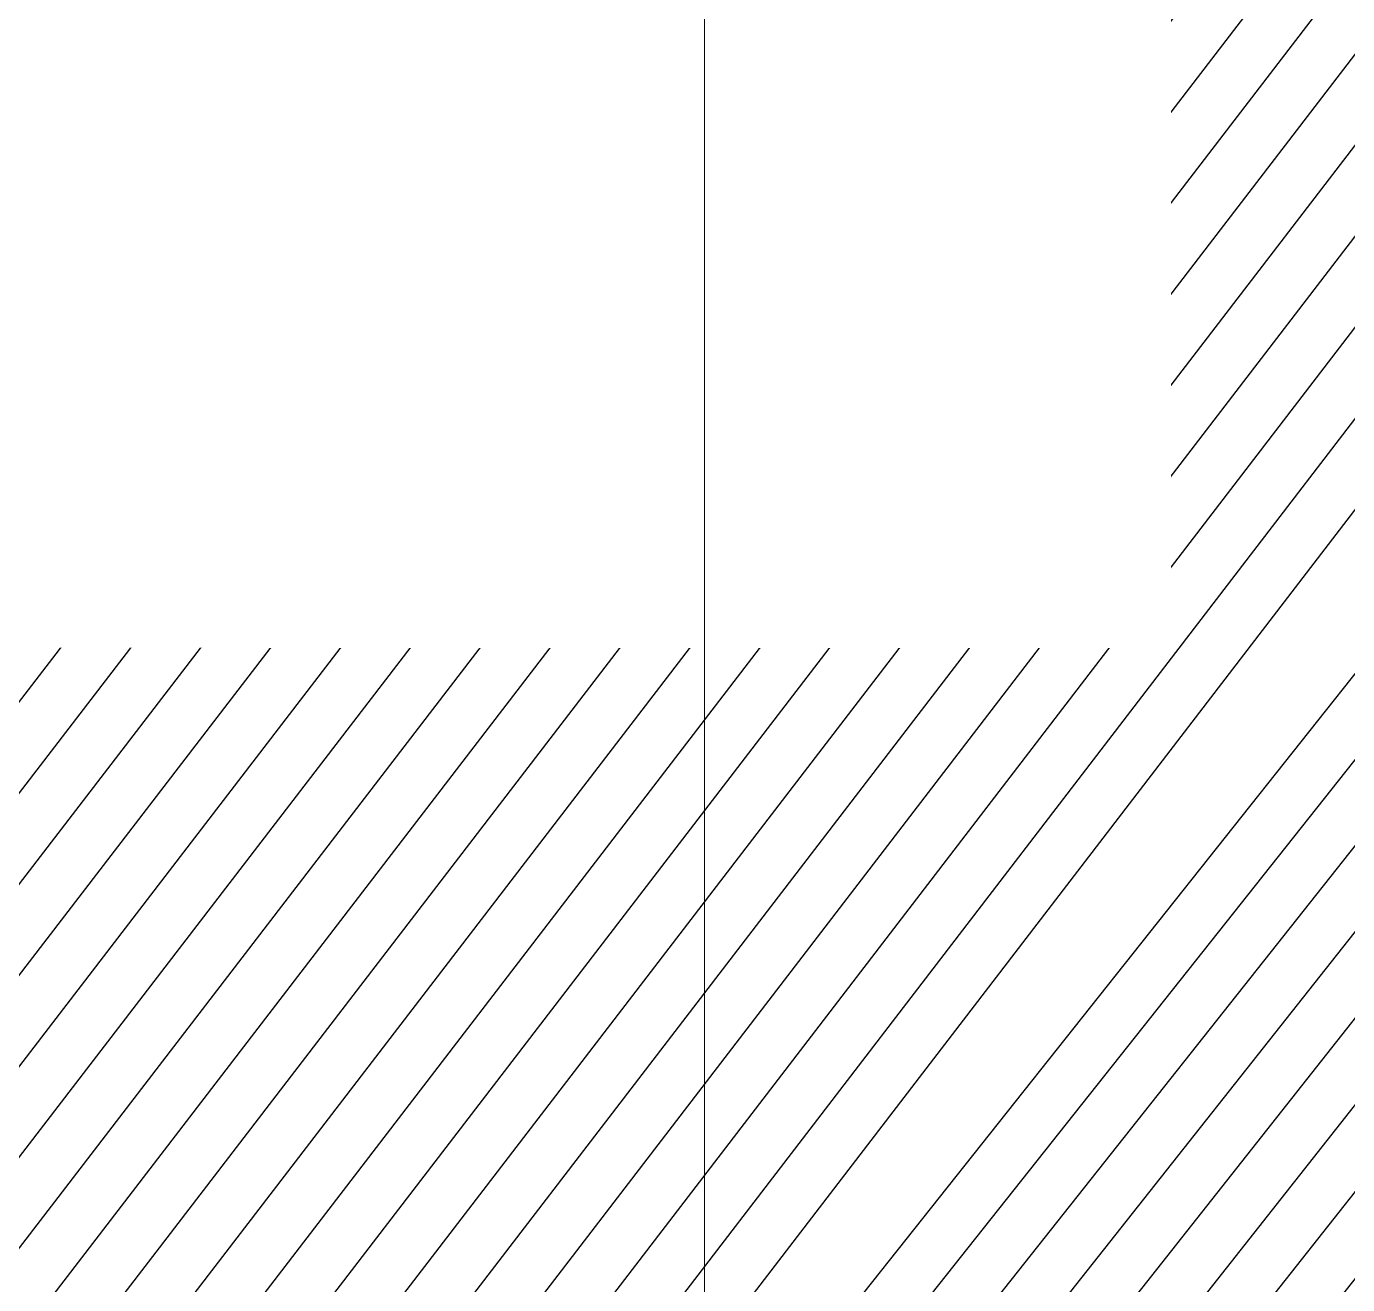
# Model space of a CAD drawing. Header units: centimetres. Extents: x -6122352 to 7132207, y -1694241 to 1947892.
# Drawn here: x 237335 to 243348, y -120284 to -114561 of the extents above; entities that cross this region are included whole.
import ezdxf
from ezdxf.xclip import XClip

# ---------------------------------------------------------------- set-up
doc = ezdxf.new("R2010")
doc.units = ezdxf.units.CM
doc.header["$MEASUREMENT"] = 0
doc.header["$XCLIPFRAME"] = 2
doc.linetypes.add('DASHED2', pattern=[0.375, 0.25, -0.125])
doc.linetypes.add('XR-AR-MID-SETTING OUT FOR MASTER$0$23585-XR-AR-MID-GROUND FLOOR$0$23261-XR-AR-SI-GF$0$HIDDEN', pattern=[0.375, 0.25, -0.125])
for name, color, linetype, lineweight in [('23585-XR-AR-DAMAC PLOT LIMITS$0$1-Mid units', 41, 'Continuous', 5), ('@ Foundations', 4, 'DASHED2', 50), ('A-ANNO-TEXT', 3, 'Continuous', 25), ('XR-AR-MID-SETTING OUT FOR MASTER$0$23585-XR-AR-MID-GROUND FLOOR$0$A-EQUP-KITN-PLAN', 202, 'Continuous', 9), ('XR-AR-MID-SETTING OUT FOR MASTER$0$23585-XR-AR-MID-GROUND FLOOR$0$A-FLOR-OVHD', 9, 'XR-AR-MID-SETTING OUT FOR MASTER$0$23585-XR-AR-MID-GROUND FLOOR$0$23261-XR-AR-SI-GF$0$HIDDEN', 15), ('XR-AR-MID-SETTING OUT FOR MASTER$0$23585-XR-AR-MID-GROUND FLOOR$0$A-WALL', 7, 'Continuous', 30), ('XR-AR-MID-SETTING OUT FOR MASTER$0$23585-XR-AR-MID-GROUND FLOOR$0$S-COLS', 51, 'Continuous', 40)]:
    doc.layers.add(name, color=color, linetype=linetype, lineweight=lineweight)
for name, color, linetype in [('@MI-REF LAYER', 7, 'Continuous'), ('B_TH_6', 7, 'Continuous'), ('XR-AR-MID-SETTING OUT FOR MASTER$0$23585-XR-AR-MID-GROUND FLOOR$0$GS-HATCH-FLOOR TILE', 251, 'Continuous')]:
    doc.layers.add(name, color=color, linetype=linetype)

# ---------------------------------------------------------------- blocks, each defined once
blk = doc.blocks.new('23585-XR-AR-DAMAC PLOT LIMITS')
at = {"layer": '23585-XR-AR-DAMAC PLOT LIMITS$0$1-Mid units', "color": 251, "true_color": 0x636466}
for points in [[(496634.0948999999, 2769000.862500001), (496638.1482999995, 2769005.2863), (496655.8432999998, 2768989.072699999), (496651.7899000002, 2768984.6489)], [(496630.0415000003, 2768996.4387), (496634.0948999999, 2769000.862500001), (496651.7899000002, 2768984.6489), (496647.7364999996, 2768980.225099999)]]:
    blk.add_lwpolyline(points, close=True, dxfattribs=at)
blk = doc.blocks.new('A$Cf093b529')
at = {"layer": 'A-ANNO-TEXT'}
blk.add_blockref('23585-XR-AR-DAMAC PLOT LIMITS', (-495391.9901121984, -2768603.441896566), dxfattribs=at)
blk = doc.blocks.new('XR-AR-MID-SETTING OUT FOR MASTER$0$23585-XR-AR-MID-GROUND FLOOR$0$A$C08698786')
at = {"layer": 'XR-AR-MID-SETTING OUT FOR MASTER$0$23585-XR-AR-MID-GROUND FLOOR$0$S-COLS', "color": 252, "lineweight": 30}
blk.add_lwpolyline([(5900.000467061996, 15688.03591275215), (5900.000467061996, 14688.03591275215), (6100.000467061996, 14688.03591299057), (6100.000467061996, 15688.03591299057)], close=True, dxfattribs=at)
blk = doc.blocks.new('XR-AR-MID-SETTING OUT FOR MASTER')
at = {"layer": 'XR-AR-MID-SETTING OUT FOR MASTER$0$23585-XR-AR-MID-GROUND FLOOR$0$A-EQUP-KITN-PLAN', "color": 8}
for p, q in [((3900.071841031313, 15202.66031169891), (5500.076263219118, 15202.66031217575)), ((3900.071840971708, 14952.66031217575), (3900.071841031313, 15202.66031169891)), ((5500.0762629807, 14952.66031169891), (5500.076263219118, 15202.66031217575)), ((3500.047055631876, 14252.66031169891), (5300.028238087893, 14252.66031217575)), ((5300.027079373598, 12102.66431617737), (5300.028238087893, 14252.66031217575))]:
    blk.add_line(p, q, dxfattribs=at)
at = {"layer": 'XR-AR-MID-SETTING OUT FOR MASTER$0$23585-XR-AR-MID-GROUND FLOOR$0$A-FLOR-OVHD', "color": 8, "linetype": 'XR-AR-MID-SETTING OUT FOR MASTER$0$23585-XR-AR-MID-GROUND FLOOR$0$23261-XR-AR-SI-GF$0$HIDDEN', "ltscale": 5}
for p, q in [((5500.000221520662, 14952.65890216827), (3899.995457738638, 14952.65890169144)), ((3900.071499198675, 14852.66031217575), (5500.076263397932, 14852.66031265259)), ((5579.946963220835, 12102.66686105728), (5579.94848254323, 14852.65977716446)), ((3400.046698898077, 14152.65701627731), (3400.011432737112, 12202.66620731354)), ((3500.053779155016, 12202.66576147079), (3500.053778856993, 14152.65753126144))]:
    blk.add_line(p, q, dxfattribs=at)
at = {"layer": 'XR-AR-MID-SETTING OUT FOR MASTER$0$23585-XR-AR-MID-GROUND FLOOR$0$A-WALL', "color": 8}
for points in [[(5899.999999791384, 19472.65428161621), (6099.999999731779, 19472.65428209305), (6100.001724034548, 5500.167464256287), (5900.001724511385, 5500.167624473572), (5900.00086197257, 14852.65960931778), (5500.076263397932, 14852.66031265259), (5500.0762629807, 14952.66031169891), (5900.000431150198, 14952.65961027145)], [(3900.046799689531, 14852.65960979462), (3900.046799749136, 14952.65960931778), (3400.047055512667, 14952.661257267), (3400.046698898077, 14152.65701627731), (3500.047055453062, 14152.6577372551), (3500.047055572271, 14852.65960979462)]]:
    blk.add_lwpolyline(points, close=True, dxfattribs=at)
blk.add_lwpolyline([(3500.047055572271, 14852.65960979462), (3400.047011226416, 14852.65965414047)], dxfattribs=at)
at = {"layer": 'XR-AR-MID-SETTING OUT FOR MASTER$0$23585-XR-AR-MID-GROUND FLOOR$0$GS-HATCH-FLOOR TILE', "color": 8}
blk.add_blockref('XR-AR-MID-SETTING OUT FOR MASTER$0$23585-XR-AR-MID-GROUND FLOOR$0$A$C08698786', (-1.490116119384766e-07, 0), dxfattribs=at)
blk = doc.blocks.new('MID UNIT')
at = {"xscale": 0.001, "yscale": 0.001, "zscale": 0.001}
blk.add_blockref('XR-AR-MID-SETTING OUT FOR MASTER', (0, 0), dxfattribs=at)
blk = doc.blocks.new('TH_6')
at = {"xscale": -1}
blk.add_blockref('MID UNIT', (495838.3053798437, 2769163.996563952), dxfattribs=at)
blk.add_blockref('MID UNIT', (495826.3053798391, 2769163.996563952))
blk = doc.blocks.new('A$Ce2a03a74')
at = {"layer": 'B_TH_6', "xscale": 999.9914829579993, "yscale": 999.9914829579993, "zscale": 999.9914829579993}
blk.add_blockref('TH_6', (-495790404.5228079, -2769140733.343811), dxfattribs=at)
blk = doc.blocks.new('23585-XR-AR-MALDIVE-2$0$TH_6')
at = {"ltscale": 10, "xscale": 0.00100002623446598, "yscale": 0.00100002623446598, "zscale": 0.00100002623446598}
blk.add_blockref('A$Ce2a03a74', (495794.6272259735, 2769164.318430193), dxfattribs=at)
at = {"layer": '@ Foundations', "linetype": 'DASHED2', "ltscale": 0.25}
blk.add_lwpolyline([(495831.3303812214, 2769177.914900354), (495833.2803812214, 2769177.914900354), (495833.2803812214, 2769180.464900353), (495831.3303812214, 2769180.464900353)], close=True, dxfattribs=at)

msp = doc.modelspace()

# ---------------------------------------------------------------- block references
at = {"layer": '@MI-REF LAYER'}
ref = msp.add_blockref('23585-XR-AR-MALDIVE-2$0$TH_6', (-496066867.0987805, -2769211397.596829), dxfattribs=dict(at, xscale=1000, yscale=1000, zscale=1000, rotation=359.9901722157166))
XClip(ref).set_block_clipping_path([(495793.2152802178, 2769163.996335161), (495847.25252525066, 2769163.9960809364), (495847.2535227563, 2769187.9361263197), (495838.3053463253, 2769187.8961598463), (495832.30534110335, 2769187.8961610533), (495826.3053362698, 2769187.896162259), (495820.3054766443, 2769187.896298579), (495814.30533649144, 2769187.8964472436), (495808.30533411563, 2769187.896448451), (495802.30547449016, 2769187.8965847697), (495793.21537316334, 2769187.9364898955)])

# ---------------------------------------------------------------- next in the draw order: wipeouts: each hides what was drawn before it
at = {"color": 10}
msp.add_wipeout([(204271.341374394, -112711.10651426944), (204268.92457500368, -126984.62992030081), (252569.92436445123, -126992.95856626707), (252571.12314505735, -112719.43444290076), (246322.1939183399, -112717.90728657704), (246322.2769979855, -113018.5143592934), (210521.14151336253, -113012.37349204558), (210521.32772171017, -112711.7503339721), (204271.34137689648, -112711.0889299053)], dxfattribs=at).dxf.layer = '@MI-REF LAYER'

# ---------------------------------------------------------------- next in the draw order: hatches: boundary and pattern name
at = {"layer": '@MI-REF LAYER'}
h = msp.add_hatch(dxfattribs=at)
h.set_pattern_fill('ANSI31', color=256, scale=1999.999998458916, angle=6.722712845868625)
h.set_pattern_definition([(51.72271284586864, (-2376763621.713655, -1504247786.630127), (-196.2554993275065, 154.8669715833345), [])])
h.paths.add_polyline_path([(252568.6198803241, -126993.0545955013), (252569.8706995401, -112719.5295379322), (246321.1000920893, -112718.4357854984), (246320.8462612017, -113020.4883291191), (210519.9618910979, -113012.9144714), (210520.013740395, -112712.2618354557), (204270.0368932944, -112711.1840154621), (204267.6258677372, -126984.7250073836)])

# ---------------------------------------------------------------- next in the draw order: wipeouts: each hides what was drawn before it
msp.add_wipeout([(235574.52520579292, -113686.79564833504), (242544.01211572514, -113688.00345631505), (242543.37090669732, -117388.00340236044), (235573.88399669842, -117386.79559371657)]).dxf.layer = '@MI-REF LAYER'

# ---------------------------------------------------------------- next in the draw order: block references
at = {"layer": '@MI-REF LAYER', "xscale": 1000, "yscale": 1000, "zscale": 1000, "rotation": 312.4882903633292}
msp.add_blockref('A$Cf093b529', (-891608.7329339073, 539022.7201118186), dxfattribs=at)

doc.saveas('drawing.dxf')
